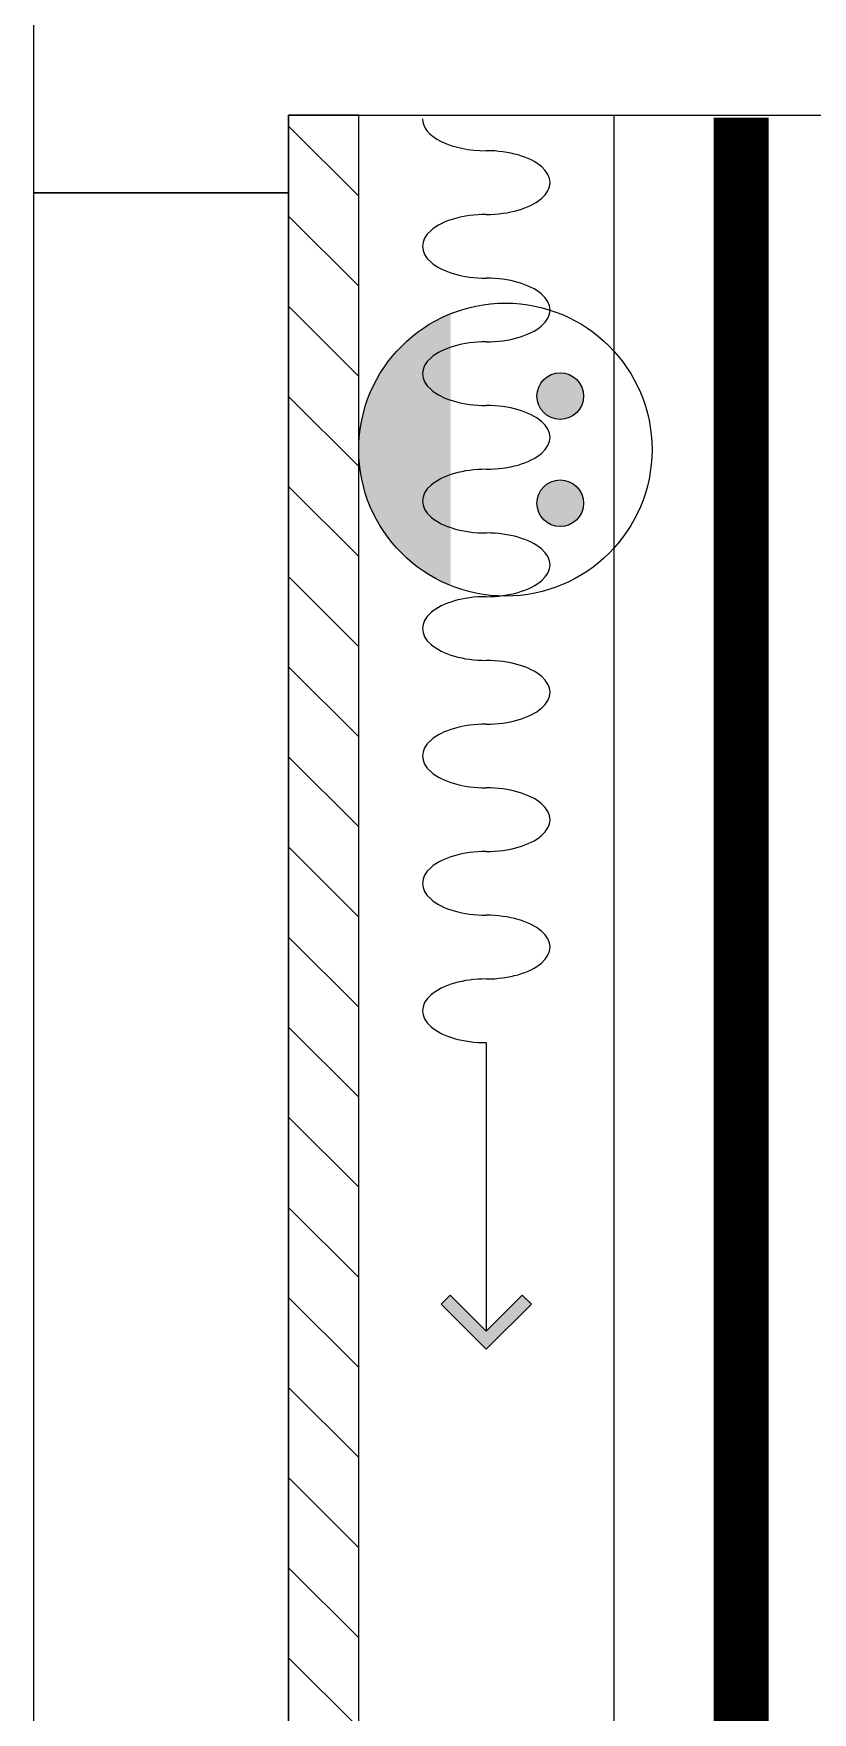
# Model space of a CAD drawing. Header units: inches. Extents: x 157163 to 245256, y -61743 to -20857.
# Drawn here: x 227130 to 227741, y -26904 to -25586 of the extents above; entities that cross this region are included whole.
import ezdxf

# ---------------------------------------------------------------- set-up
doc = ezdxf.new("R2010")
doc.units = ezdxf.units.IN
doc.header["$LTSCALE"] = 50
doc.header["$MEASUREMENT"] = 0
doc.linetypes.add('HID', pattern=[2.5, 1.5, -1])
for name, color, linetype in [('01. F-소품', 3, 'Continuous'), ('04-WIN', 4, 'Continuous'), ('06-LIGHT', 4, 'Continuous'), ('3.기호.계단선', 30, 'Continuous'), ('F-WALL1', 2, 'Continuous'), ('설비', 140, 'Continuous')]:
    doc.layers.add(name, color=color, linetype=linetype)

# ---------------------------------------------------------------- blocks, each defined once
blk = doc.blocks.new('VUDAUSEH')
at = {"layer": '04-WIN'}
blk.add_lwpolyline([(205630.3, -28173.9), (205830.3, -28173.9), (205830.3, -25710.9), (205630.3, -25710.9)], close=True, dxfattribs=at)
at = {"layer": 'F-WALL1'}
for p, q in [((205630.3, -25218.9), (205630.3, -25710.9)), ((205830.3, -25649.9), (207217.3, -25649.9))]:
    blk.add_line(p, q, dxfattribs=at)
blk.add_lwpolyline([(205630.3, -25710.9), (205830.3, -25710.9), (205830.3, -25649.9)], dxfattribs=at)
blk = doc.blocks.new('cjswjdeh')
at = {"layer": '3.기호.계단선'}
h = blk.add_hatch(dxfattribs=at)
h.set_pattern_fill('_USER', color=8, scale=50, angle=135, pattern_type=0)
h.set_pattern_definition([(135, (21328.88, 454.787), (-35.355339, -35.355339), [])])
h.paths.add_polyline_path([(227385.3, -26920.4), (227330.3, -26920.4), (227330.3, -28179.9), (227385.3, -28179.9)])
h.paths.add_polyline_path([(227385.3, -25649.9), (227330.3, -25649.9), (227330.3, -26920.4), (227385.3, -26920.4)])
at = {"layer": '3.기호.계단선', "color": 8}
blk.add_lwpolyline([(227330.3, -28179.9), (227385.3, -28179.9), (227385.3, -25649.9), (227330.3, -25649.9)], close=True, dxfattribs=at)
blk.add_blockref('VUDAUSEH', (21500, 0))
blk = doc.blocks.new('FFSFDF')
at = {"layer": '01. F-소품'}
blk.add_hatch(color=8, dxfattribs=at).paths.add_polyline_path([(1567672.9, 1746751.1), (1567679.9, 1746744.1), (1567715.3, 1746779.4), (1567679.9, 1746814.8), (1567672.9, 1746807.7), (1567701.2, 1746779.4)])
at = {"layer": '01. F-소품', "color": 8}
for p, q in [((1567672.9, 1746807.7), (1567679.9, 1746814.8)), ((1567474.8, 1746779.4), (1567701.2, 1746779.4)), ((1567672.9, 1746751.1), (1567679.9, 1746744.1))]:
    blk.add_line(p, q, dxfattribs=at)
for points in [[(1567679.9, 1746814.8), (1567715.3, 1746779.4), (1567679.9, 1746744.1)], [(1567672.9, 1746807.7), (1567701.2, 1746779.4), (1567672.9, 1746751.1)]]:
    blk.add_lwpolyline(points, dxfattribs=at)
for centre, start_param, end_param in [((1566799.8, 1746779.4), 1.570796, 4.712389), ((1566899.8, 1746779.4), 1.570796, 4.712389), ((1566999.8, 1746779.4), 1.570796, 4.712389), ((1567099.8, 1746779.4), 1.570796, 4.712389), ((1567199.8, 1746779.4), 1.570796, 4.712389), ((1567299.8, 1746779.4), 1.570796, 4.712389), ((1567399.8, 1746779.4), 1.570796, 4.712389), ((1566749.8, 1746779.4), 6.283185, 7.853982), ((1566849.8, 1746779.4), 4.712389, 7.853982), ((1566949.8, 1746779.4), 4.712389, 7.853982), ((1567049.8, 1746779.4), 4.712389, 7.853982), ((1567149.8, 1746779.4), 4.712389, 7.853982), ((1567249.8, 1746779.4), 4.712389, 7.853982), ((1567349.8, 1746779.4), 4.712389, 7.853982), ((1567449.8, 1746779.4), 4.712389, 7.853982)]:
    blk.add_ellipse(centre, major_axis=(0, -50), ratio=0.5, start_param=start_param, end_param=end_param, dxfattribs=at)

msp = doc.modelspace()

# ---------------------------------------------------------------- hatches: boundary and pattern name
at = {"layer": '설비'}
h = msp.add_hatch(color=10, dxfattribs=at)
edge = h.paths.add_edge_path()
edge.add_line((227457.3, -25805.9), (227457.3, -26019.2))
edge.add_ellipse((227500.3, -25912.5), major_axis=(81.3, 81.3), ratio=1, start_angle=66.9578, end_angle=203.0422, ccw=False)
h = msp.add_hatch(color=10, dxfattribs=at)
edge = h.paths.add_edge_path()
edge.add_arc((227543.3, -25870.5), 18.3, -180, 180, ccw=False)
h = msp.add_hatch(color=10, dxfattribs=at)
edge = h.paths.add_edge_path()
edge.add_arc((227543.3, -25954.6), 18.3, -180, 180, ccw=False)

# ---------------------------------------------------------------- linework, layer by layer
at = {"layer": '06-LIGHT'}
msp.add_line((227585.3, -25649.9), (227585.3, -28179.9), dxfattribs=at)
at = {"layer": '06-LIGHT', "color": 10, "linetype": 'HID', "const_width": 43.2}
msp.add_lwpolyline([(227685.3, -25652), (227685.3, -28179.9)], dxfattribs=at)
at = {"layer": '설비', "color": 10}
for centre, radius in [((227500.3, -25912.5), 115), ((227543.3, -25870.5), 18.3), ((227543.3, -25954.6), 18.3)]:
    msp.add_circle(centre, radius, dxfattribs=at)

# ---------------------------------------------------------------- block references
msp.add_blockref('cjswjdeh', (0, 0))
at = {"color": 0, "rotation": 270}
msp.add_blockref('FFSFDF', (-1519294.1, 1541096.9), dxfattribs=at)

doc.saveas('drawing.dxf')
